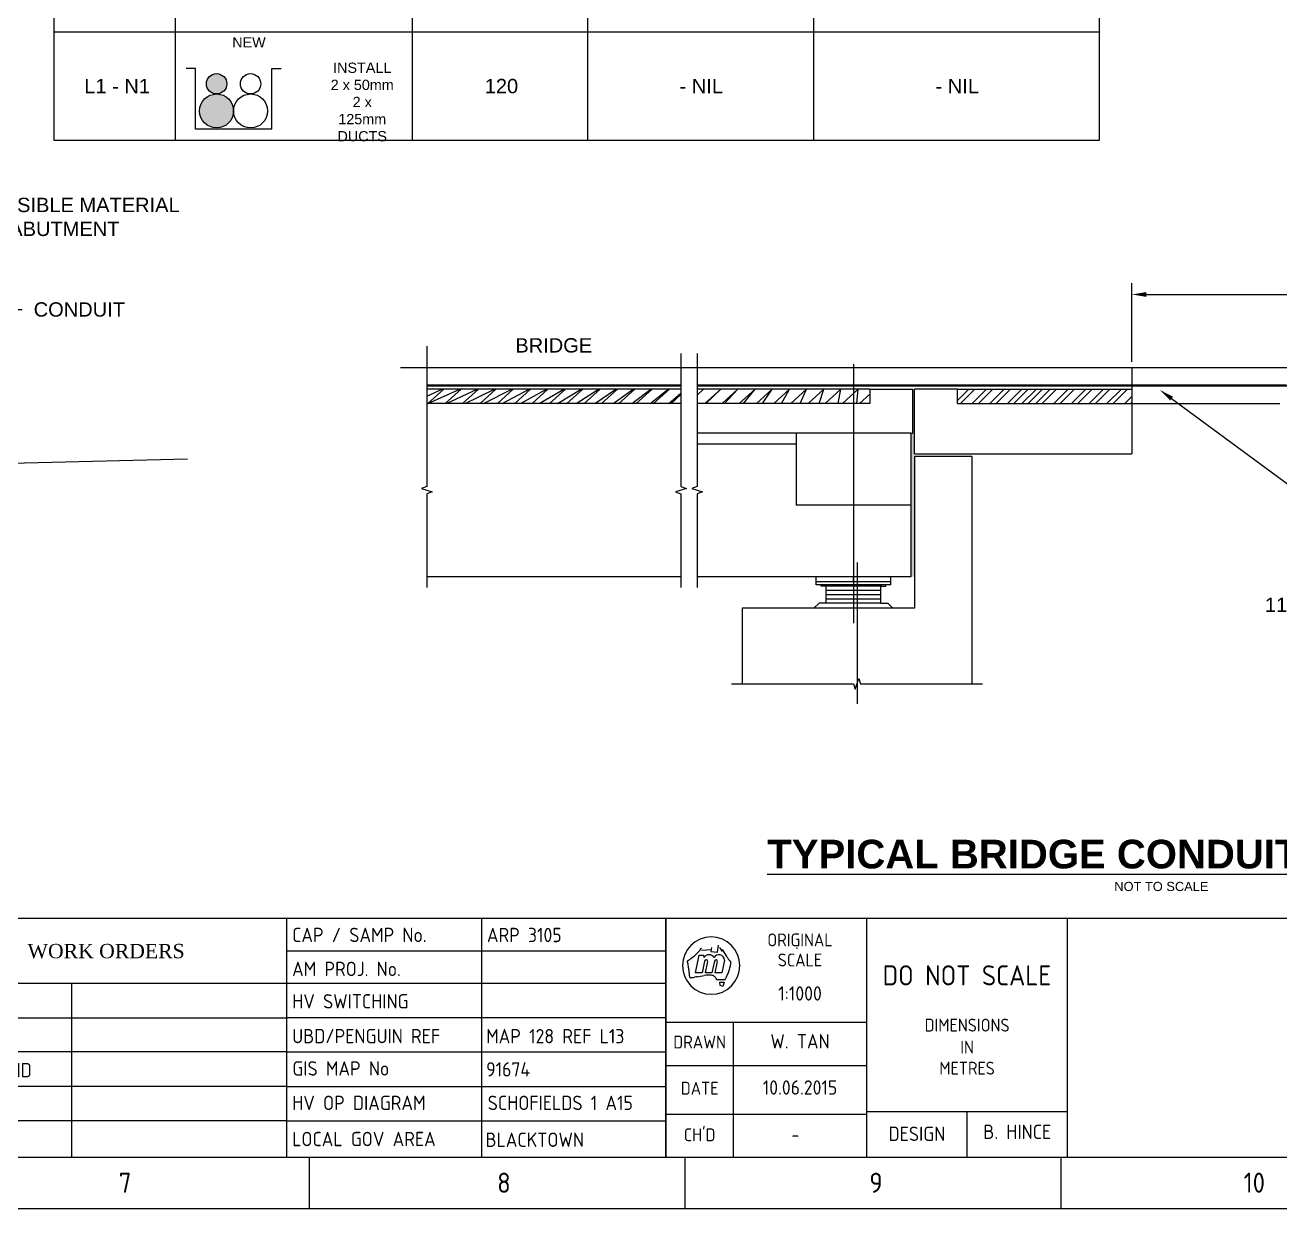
# Paper-space layout 'SHEET (5)' of a CAD drawing. Header units: metres. Extents: x -9 to 1337, y -9 to 581.
# Drawn here: x 423.6 to 642.3, y -5.4 to 200.9 of the extents above; entities that cross this region are included whole.
import ezdxf
from ezdxf import colors
from ezdxf.entities.mleader import LeaderData, LeaderLine
from ezdxf.enums import TextEntityAlignment as Align
from ezdxf.math import Vec2, Vec3

# ---------------------------------------------------------------- set-up
doc = ezdxf.new("R2010")
doc.units = ezdxf.units.M
doc.linetypes.add('IE Trench LV', pattern=[6.5, 5, -1.5])
doc.layers.get('0').update_dxf_attribs({"color": 6})
doc.layers.add('Notes', color=7, linetype='Continuous')
doc.styles.add('iecARIAL', font='arial.ttf', dxfattribs={"height": 2})
doc.styles.add('iecISOCP', font='isocp.shx')
doc.styles.add('iecTimesNewRoman', font='times.ttf')
doc.styles.get("Standard").update_dxf_attribs({"font": 'arial.ttf'})
doc.dimstyles.get("Standard").update_dxf_attribs({"dimtxt": 0.18, "dimasz": 0.18, "dimexe": 0.18, "dimexo": 0.0625, "dimgap": 0.09, "dimtad": 0, "dimtih": 1, "dimtoh": 1, "dimdec": 4, "dimzin": 0, "dimdsep": 46, "dimtxsty": 'Standard', "dimcen": 0.09, "dimadec": 0, "dimazin": 0, "dimtfac": 1, "dimtdec": 4, "dimtofl": 0, "dimtmove": 0, "dimatfit": 3, "dimfxl": 1, "dimtolj": 1, "dimtzin": 0, "dimarcsym": 0})

# ---------------------------------------------------------------- blocks, each defined once
blk = doc.blocks.new('A1_FRAME_TITLE')
at = {"layer": 'Notes', "color": 3, "linetype": 'Continuous'}
for p, q in [((478.24, 47.62), (478.24, 5.97)), ((544.37, 47.62), (544.37, 5.97)), ((544.37, 41.97), (544.37, 5.97))]:
    blk.add_line(p, q, dxfattribs=at)
at = {"layer": 'Notes', "color": 7}
for p, q in [((512.26, 47.62), (512.26, 5.97)), ((478.24, 41.97), (544.37, 41.97)), ((550.56, 42.05), (552.33, 42.16)), ((552.33, 42.52), (552.22, 41.82)), ((552.22, 41.82), (553.35, 41.71)), ((553.35, 41.71), (553.55, 42.96)), ((554.18, 42.18), (555.01, 40.9)), ((567.1, 42.48), (567.3, 42.44)), ((549.56, 38.09), (550.17, 41.17)), ((550.17, 41.17), (550.92, 41.17)), ((551.11, 40.17), (550.7, 38.09)), ((550.92, 41.17), (550.97, 40.77)), ((551.27, 38.09), (551.66, 40.06)), ((552.83, 40.17), (552.41, 38.09)), ((552.98, 38.09), (553.37, 40.06)), ((554.57, 40.35), (554.12, 38.09)), ((550.7, 38.09), (549.56, 38.09)), ((552.41, 38.09), (551.27, 38.09)), ((554.12, 38.09), (552.98, 38.09)), ((332.81, 36.33), (478.24, 36.33)), ((440.78, 36.33), (440.78, 5.97)), ((478.24, 36.33), (544.37, 36.33)), ((554.62, 36.89), (553.22, 36.97)), ((553.22, 36.97), (554.62, 36.89)), ((554.62, 36.89), (553.22, 36.97)), ((553.85, 35.89), (553.78, 36.47)), ((553.78, 36.47), (554.51, 36.47)), ((554.3, 35.74), (553.85, 35.89)), ((554.51, 36.47), (554.3, 35.74)), ((332.78, 30.28), (478.24, 30.28)), ((478.24, 30.33), (544.37, 30.33)), ((556.15, 5.97), (556.15, 29.54)), ((478.24, 24.33), (332.78, 24.33)), ((478.24, 24.33), (544.37, 24.33)), ((544.37, 21.97), (579.37, 21.97)), ((478.24, 18.33), (332.78, 18.33)), ((478.24, 18.33), (544.37, 18.33)), ((544.37, 13.47), (579.37, 13.47)), ((596.87, 5.97), (596.87, 13.97)), ((478.24, 12.33), (332.78, 12.33)), ((478.24, 12.33), (544.37, 12.33))]:
    blk.add_line(p, q, dxfattribs=at)
at = {"layer": 'Notes', "color": 3}
for p, q in [((544.37, 5.97), (544.37, 47.62)), ((579.37, 5.97), (579.37, 47.62)), ((614.37, 5.97), (614.37, 47.62)), ((579.37, 13.97), (614.37, 13.97))]:
    blk.add_line(p, q, dxfattribs=at)
at = {"layer": 'Notes', "color": 7, "linetype": 'Continuous'}
blk.add_line((544.37, 29.54), (579.37, 29.54), dxfattribs=at)
at = {"layer": 'Notes', "linetype": 'Continuous'}
for p, q in [((482.19, 5.97), (482.19, -3.03)), ((547.7, 5.97), (547.7, -3.03)), ((613.21, 5.97), (613.21, -3.03))]:
    blk.add_line(p, q, dxfattribs=at)
at = {"layer": 'Notes', "color": 3, "linetype": 'Continuous', "flags": 128}
for points in [[(123.8, 47.62), (824.37, 47.62)], [(123.8, 5.97), (824.37, 5.97)]]:
    blk.add_lwpolyline(points, dxfattribs=at)
at = {"layer": 'Notes', "color": 7}
for centre, radius, start, end in [((552.27, 39.37), 5, 0, 180), ((545.21, 46.16), 6.54, 313.7309, 319.3045), ((545.21, 46.16), 6.54, 319.3047, 324.8782), ((578.7, 57.06), 28.87, 210.1483, 211.8601), ((552.27, 39.37), 5, 180, 0), ((542.41, 49.09), 10.59, 302.5841, 308.1576), ((527.29, 35.61), 21.32, 10.3053, 12.3306), ((527.29, 35.61), 21.32, 8.2795, 10.3048), ((542.41, 49.09), 10.59, 308.157, 313.7305), ((551.87, 40.21), 1.06, 31.7884, 148.2116), ((551.39, 40.11), 0.28, 348.6911, 168.6911), ((553.61, 40.3), 0.961, 2.5982, 150.8098), ((553.1, 40.11), 0.28, 348.6911, 168.6911), ((477.01, -10.21), 93.25, 33.1096, 33.2341), ((558.55, 42.96), 4.09, 213.1151, 222.4146), ((542.7, 42.48), 13.29, 341.8901, 347.8434), ((555.89, 40.53), 0.484, 222.42, 236.4422), ((556.07, 40.81), 0.815, 236.4359, 244.7422), ((553.96, 40.06), 1.76, 347.8434, 354.1409), ((554.11, 40.04), 1.61, 354.1436, 1.0342), ((528.59, 35.8), 20.01, 6.2539, 8.2792), ((528.59, 35.8), 20.01, 4.2291, 6.2543), ((548.72, 39.42), 2.15, 265.1734, 270.0504), ((548.72, 39.51), 2.24, 270.0438, 274.7322), ((548.65, 40.42), 3.15, 274.7358, 283.0812), ((550.47, 32.55), 4.93, 97.7419, 103.0814), ((546.76, 59.88), 22.65, 277.7418, 280.8825), ((551.91, 33.09), 4.63, 85.4613, 100.8824), ((552.2, 36.78), 0.924, 46.5875, 85.4612), ((551.36, 35.89), 2.16, 30.1885, 46.5879), ((548.02, 40.74), 7.69, 331.5942, 341.8897), ((554.13, 37.45), 0.75, 311.6083, 321.0792), ((554.18, 37.41), 0.675, 321.0838, 331.5982)]:
    blk.add_arc(centre, radius, start, end, dxfattribs=at)
blk.add_attdef('DRAFT_NUM', (29.9, 23.29), '', height=2.5, rotation=90)
at = {"layer": 'Notes', "color": 7, "style": 'iecISOCP'}
for s, height, p in [('CAP / SAMP No.', 2.5, (479.24, 43.47)), ('AM PROJ. No.', 2.5, (479.24, 37.55)), ('HV SWITCHING', 2.5, (479.24, 31.9)), ('UBD/PENGUIN REF', 2.5, (479.24, 25.84)), ('UNDERGROUND', 2.5, (413.12, 19.9)), ('GIS MAP No', 2.5, (479.29, 20.2)), ('HV OP DIAGRAM', 2.5, (479.24, 14.2)), ('LOCAL GOV AREA', 2.5, (479.24, 7.9)), ('7', 3.5, (449.03, -0.22)), ('8', 3.5, (514.97, -0.22)), ('9', 3.5, (579.84, -0.22)), ('10', 3.5, (645.06, -0.2))]:
    blk.add_text(s, height=height, dxfattribs=at).set_placement(p)
for s, height, p in [('ORIGINAL', 2.24, (567.74, 42.73)), ('SCALE', 2.24, (567.74, 39.23)), ('DIMENSIONS', 2.24, (596.87, 27.88)), ('DRAWN', 2.24, (550.26, 24.93)), ('IN', 2.24, (596.87, 24.04)), ('METRES', 2.24, (596.87, 20.38)), ('DATE', 2.24, (550.26, 16.88)), ("CH'D", 2.24, (550.26, 8.77)), ('DESIGN', 2.5, (588.12, 8.81)), ('-', 2.24, (566.96, 8.77))]:
    blk.add_text(s, height=height, dxfattribs=at).set_placement(p, align=Align.CENTER)
at = {"layer": 'Notes', "style": 'iecTimesNewRoman'}
blk.add_text('WORK ORDERS', height=2.5, dxfattribs=at).set_placement((433.13, 40.66))
at = {"layer": 'Notes', "insert": (596.84, 37.67), "char_height": 3.5, "width": 29.1, "attachment_point": 5, "style": 'iecISOCP'}
blk.add_mtext('DO NOT SCALE', dxfattribs=at)
at = {"layer": 'Notes', "color": 7, "style": 'iecISOCP', "flags": 8}
blk.add_attdef('VERSION_NO', text='', height=2.5, rotation=90, dxfattribs=at).set_placement((302.04, 43.81), align=Align.MIDDLE_CENTER)
at = {"layer": 'Notes', "color": 7, "style": 'iecISOCP'}
for tag, p in [('CAP_NO', (513.19, 43.46)), ('IE_NUM', (513.05, 37.81)), ('REF_No_1', (335.24, 32.31)), ('REF_1', (362.52, 32.31)), ('GEN_WO', (441.71, 31.76)), ('HV_SWITCH', (513.46, 32.16)), ('REF_No_2', (335.24, 26.31)), ('REF_2', (362.52, 26.31)), ('OH_WO', (441.71, 25.81)), ('UBD_REF', (513.05, 25.83)), ('REF_No_3', (335.24, 20.31)), ('REF_3', (362.52, 20.31)), ('UG_WO', (441.71, 20.05)), ('GIS_MAP_No', (513.05, 20.04)), ('REF_No_4', (335.24, 14.31)), ('REF_4', (362.52, 14.31)), ('SUB_WO', (441.71, 13.81)), ('HV_OP_DIAG', (513.33, 14.2)), ('LGA', (512.95, 7.78))]:
    blk.add_attdef(tag, p, '', height=2.5, dxfattribs=at)
at = {"layer": 'Notes', "style": 'iecISOCP'}
for tag, p in [('T1', (684.37, 39.47)), ('T2', (684.37, 34.35)), ('T3', (684.37, 28.92)), ('T4', (684.37, 23.66)), ('T5', (684.37, 18.23)), ('T6', (684.37, 12.97))]:
    blk.add_attdef(tag, text='', height=3.5, dxfattribs=at).set_placement(p, align=Align.CENTER)
at = {"layer": 'Notes', "color": 7, "style": 'iecISOCP'}
for tag, p in [('scale', (567.76, 33.27)), ('DRAWN', (567.76, 24.93)), ('DATE', (567.76, 16.88)), ('DESIGN', (605.62, 9.15))]:
    blk.add_attdef(tag, text='', height=2.5, dxfattribs=at).set_placement(p, align=Align.CENTER)
at = {"layer": 'Notes', "color": 4, "style": 'iecISOCP'}
blk.add_attdef('NUM', text='', height=7, dxfattribs=at).set_placement((792.37, 20.12), align=Align.MIDDLE_CENTER)
at = {"layer": 'Notes', "color": 1, "style": 'iecISOCP'}
blk.add_attdef('REV', text='', height=5, dxfattribs=at).set_placement((820.05, 17.1), align=Align.CENTER)
at = {"layer": 'Notes', "color": 7, "style": 'iecISOCP'}
for tag, p in [('NS', (790.71, 8.12)), ('SHTS', (805.41, 8.12))]:
    blk.add_attdef(tag, text='', height=2.5, dxfattribs=at).set_placement(p, align=Align.MIDDLE)
at = {"layer": 'Notes', "style": 'iecISOCP'}
blk.add_attdef('ExportID', (9.08, 2.39), '', height=2.5, dxfattribs=at)
at = {"layer": 'Notes', "style": 'iecISOCP', "flags": 1}
for tag, p in [('ProjectType', (14.17, -26.8)), ('ProjectNumber', (23.56, -26.82)), ('DrawingNumber', (35.51, -26.8)), ('ProjectDescription', (47.56, -26.83)), ('ExportDate', (60.28, -26.79)), ('ExportUserName', (69.15, -26.8)), ('DesignerCompanyName', (81.48, -26.79)), ('ExportAreaOfInterest', (97.1, -26.81)), ('GIS_SUCCESS', (112, -26.78)), ('CAD_SUCCESS', (121.79, -26.78)), ('DEPOTCODE', (132.11, -26.88)), ('ExportCategories', (140.08, -26.8)), ('Comments', (154.38, -26.88))]:
    blk.add_attdef(tag, p, '', height=1, dxfattribs=at)
blk = doc.blocks.new('BEARING_480-380-157H_VIEW2')
at = {"color": 0, "linetype": 'ByBlock'}
for p, q in [((-0.26, 0.184), (0.26, 0.184)), ((-0.26, 0.164), (-0.26, 0.184)), ((0.26, 0.164), (0.26, 0.184)), ((-0.26, 0.164), (0.26, 0.164)), ((-0.225, 0.154), (-0.225, 0.164)), ((-0.195, 0.154), (-0.225, 0.154)), ((-0.195, 0.154), (-0.195, 0.164)), ((-0.19, 0.164), (0.19, 0.164)), ((-0.19, 0.035), (-0.19, 0.164)), ((-0.19, 0.153), (0.19, 0.153)), ((-0.19, 0.123), (0.19, 0.123)), ((-0.19, 0.093), (0.19, 0.093)), ((0.19, 0.035), (0.19, 0.164)), ((0.195, 0.154), (0.195, 0.164)), ((0.195, 0.154), (0.225, 0.154)), ((0.225, 0.154), (0.225, 0.164)), ((-0.19, 0.063), (0.19, 0.063)), ((-0.19, 0.035), (0.19, 0.035))]:
    blk.add_line(p, q, dxfattribs=at)
for p, q in [((0, 0.184), (0, 0.219)), ((0, 0.035), (0, 0))]:
    blk.add_line(p, q)
blk = doc.blocks.new('*D294')
at = {"layer": 'Defpoints', "color": 0, "transparency": 16777216}
for p in [(772.71, 153.94), (616.51, 141.19), (772.71, 141.19)]:
    blk.add_point(p, dxfattribs=at)
at = {"layer": 'Notes', "color": 0, "lineweight": -2, "transparency": 16777216}
for p, q in [((616.51, 142.19), (616.51, 155.94)), ((772.71, 142.19), (772.71, 155.94)), ((619.01, 153.94), (770.21, 153.94))]:
    blk.add_line(p, q, dxfattribs=at)
at = {"layer": 'Notes', "color": 0, "transparency": 16777216}
for points in [[(619.01, 154.36), (619.01, 153.52), (616.51, 153.94)], [(770.21, 154.36), (770.21, 153.52), (772.71, 153.94)]]:
    blk.add_solid(points, dxfattribs=at)
at = {"layer": 'Notes', "color": 0, "transparency": 16777216, "insert": (694.61, 155.72), "char_height": 2.5, "attachment_point": 5}
blk.add_mtext('\\A1;10000mm', dxfattribs=at)

psp = doc.layouts.new('SHEET (5)')

# ---------------------------------------------------------------- hatches: boundary and pattern name
at = {"layer": 'Notes'}
h = psp.add_hatch(color=256, dxfattribs=at)
h.dxf.hatch_style = 1
h.paths.add_polyline_path([(455.22387, 190.65742, 1), (458.77605, 190.65742, 1)])
h = psp.add_hatch(color=256, dxfattribs=at)
h.dxf.hatch_style = 1
h.paths.add_polyline_path([(454.03981, 185.92118, 1), (459.96011, 185.92118, 1)])
h = psp.add_hatch(dxfattribs=at)
h.set_pattern_fill('STEEL', color=256, scale=17.5, angle=67.9329019)
h.set_pattern_definition([(45.0000000057, (142280720.422, -66022566.3032), (-1.546796084, 1.546796083692), []), (45.0000000057, (142280720.422, -66022565.2094), (-1.546796084, 1.546796083692), [])])
h.paths.add_polyline_path([(493.65098, 137.43695), (537.92186, 137.43694), (537.92186, 134.93694), (493.65098, 134.93695)])
h = psp.add_hatch(dxfattribs=at)
h.set_pattern_fill('STEEL', color=256, scale=17.5, angle=67.9329019)
h.set_pattern_definition([(45.0000000057, (142280687.487, -66022566.3032), (-1.546796084, 1.546796083692), []), (45.0000000057, (142280687.487, -66022565.2094), (-1.546796084, 1.546796083692), [])])
h.paths.add_polyline_path([(540.73656, 137.43695), (570.85692, 137.43694), (570.85692, 134.93694), (540.73656, 134.93695)])
h = psp.add_hatch(color=256, dxfattribs=at)
h.dxf.hatch_style = 1
h.paths.add_polyline_path([(577.9819, 104.7449), (578.60692, 104.7449), (578.60692, 137.43694), (578.35692, 137.43694), (578.35692, 129.7449), (577.9819, 129.7449)])

# ---------------------------------------------------------------- linework, layer by layer
for p, q in [((428.62295, 270.09105), (428.62295, 180.84588)), ((449.79551, 270.09105), (449.79551, 180.84588)), ((491.06238, 270.09105), (491.06238, 180.84588)), ((521.66371, 270.09105), (521.66371, 180.84588)), ((561.0349, 270.09105), (561.0349, 180.84588)), ((610.89077, 180.84588), (610.89077, 270.09105)), ((428.62295, 199.73324), (610.84703, 199.73324)), ((428.62295, 199.73324), (610.97677, 199.73324)), ((428.62295, 199.73324), (610.84703, 199.73324)), ((428.62295, 180.84588), (610.89077, 180.84588)), ((705.11639, 141.18695), (489.0214, 141.18694)), ((537.92186, 141.18695), (493.65098, 141.18694)), ((586.10692, 141.18695), (540.73656, 141.18695)), ((567.9819, 141.79067), (567.98184, 96.65377)), ((597.50767, 141.18695), (586.10692, 141.18695)), ((616.51415, 141.18695), (599.71762, 141.18695)), ((616.51415, 141.18695), (616.51415, 126.18694)), ((616.51416, 138.06195), (642.76415, 138.06195)), ((537.92186, 137.43694), (493.65098, 137.43695)), ((570.85692, 137.43694), (540.73656, 137.43695)), ((570.85692, 137.43694), (570.85692, 134.93694)), ((570.85692, 137.43694), (578.35692, 137.43694)), ((578.35692, 129.7449), (578.35692, 137.43694)), ((578.60692, 126.18694), (578.60692, 137.43694)), ((586.10692, 137.43694), (578.60692, 137.43694)), ((586.10692, 137.43694), (597.50767, 137.43694)), ((586.10692, 134.93694), (586.10692, 137.43694)), ((586.10692, 135.48134), (588.06252, 137.43694)), ((586.65627, 134.93694), (589.15627, 137.43694)), ((588.65611, 134.93694), (591.15611, 137.43694)), ((589.74986, 134.93694), (592.24986, 137.43694)), ((591.7497, 134.93694), (594.2497, 137.43694)), ((592.84345, 134.93694), (595.34345, 137.43694)), ((594.8433, 134.93694), (597.3433, 137.43694)), ((595.93705, 134.93694), (598.43705, 137.43694)), ((597.35481, 134.93694), (599.85481, 137.43694)), ((597.50767, 137.43694), (616.51415, 137.43694)), ((598.44856, 134.93694), (600.94856, 137.43694)), ((599.79415, 134.93694), (602.29415, 137.43694)), ((600.8879, 134.93694), (603.3879, 137.43694)), ((602.88774, 134.93694), (605.38774, 137.43694)), ((603.98149, 134.93694), (606.48149, 137.43694)), ((605.98133, 134.93694), (608.48133, 137.43694)), ((607.07508, 134.93694), (609.57508, 137.43694)), ((609.07492, 134.93694), (611.57492, 137.43694)), ((610.16867, 134.93694), (612.66867, 137.43694)), ((612.16852, 134.93694), (614.66852, 137.43694)), ((613.26227, 134.93694), (615.76227, 137.43694)), ((615.26211, 134.93694), (616.51415, 136.18899)), ((537.92187, 134.93694), (493.65098, 134.93695)), ((570.85692, 134.93694), (540.73656, 134.93695)), ((586.10692, 134.93694), (597.50767, 134.93694)), ((597.50767, 134.93694), (616.51415, 134.93694)), ((616.35586, 134.93694), (616.51415, 135.09524)), ((616.51415, 134.93694), (642.30212, 134.93694)), ((557.9819, 129.7449), (540.73656, 129.7449)), ((577.9819, 129.7449), (557.9819, 129.7449)), ((557.9819, 129.7449), (557.9819, 117.2449)), ((577.9819, 129.7449), (577.9819, 104.7449)), ((577.9819, 129.7449), (577.98191, 117.2449)), ((577.9819, 129.7449), (578.35692, 129.7449)), ((557.9819, 127.8699), (540.73656, 127.8699)), ((276.83214, 120.92731), (451.90695, 125.30287)), ((578.60692, 125.68694), (578.6069, 99.2699)), ((578.60692, 126.18694), (597.50767, 126.18694)), ((588.60692, 125.68694), (578.60692, 125.68694)), ((588.60692, 125.68694), (588.60689, 86.10475)), ((597.50767, 126.18694), (616.51415, 126.18694)), ((577.98191, 117.2449), (557.9819, 117.2449)), ((568.6069, 107.20655), (568.60682, 82.58174)), ((537.92186, 104.7449), (493.65098, 104.7449)), ((577.9819, 104.7449), (540.73656, 104.7449)), ((561.48184, 103.86991), (561.48184, 104.7449)), ((574.48184, 103.88846), (574.48184, 104.7449)), ((548.6069, 99.26992), (548.60689, 86.10475)), ((578.6069, 99.2699), (548.6069, 99.26992)), ((561.98183, 100.14491), (561.10684, 99.26991)), ((563.23183, 100.14491), (561.98183, 100.14491)), ((572.73183, 100.1449), (573.98183, 100.1449)), ((573.98183, 100.14491), (574.85684, 99.2699))]:
    psp.add_line(p, q, dxfattribs=at)
at = {"layer": 'Notes', "color": 3, "linetype": 'Continuous'}
psp.add_lwpolyline([(-9.08156, 581.00396), (824.27082, 581.00396), (824.27082, -5.41686), (-9.08156, -5.41686)], close=True, dxfattribs=at)
at = {"layer": 'Notes', "flags": 128}
for points in [[(453.32454, 182.76105), (453.32454, 193.3127), (451.68288, 193.3127)], [(466.59568, 182.76105), (466.59568, 193.3127), (468.23734, 193.3127)], [(466.59568, 182.76105), (453.32454, 182.76105)]]:
    psp.add_lwpolyline(points, dxfattribs=at)
at = {"layer": 'Notes'}
for points in [[(493.65098, 144.94694), (493.65098, 120.46592), (492.71348, 120.15342), (494.58848, 119.52842), (493.65098, 119.21592), (493.65098, 102.8699)], [(537.92187, 143.68434), (537.92186, 120.46592), (538.85936, 120.15342), (536.98436, 119.52842), (537.92186, 119.21592), (537.92186, 102.8699)], [(540.73656, 143.68434), (540.73656, 120.46592), (539.79906, 120.15342), (541.67406, 119.52842), (540.73656, 119.21592), (540.73656, 102.8699)], [(546.73189, 86.10475), (567.98189, 86.10475), (568.29439, 85.16725), (568.91939, 87.04225), (569.23189, 86.10475), (590.48189, 86.10475)]]:
    psp.add_lwpolyline(points, dxfattribs=at)
at = {"layer": 'Notes', "ltscale": 5, "const_width": 0.39062}
for points in [[(537.92186, 138.06195), (493.65098, 138.06195)], [(616.51416, 138.06195), (597.50767, 138.06195)]]:
    psp.add_lwpolyline(points, dxfattribs=at)
at = {"layer": 'Notes', "ltscale": 0.5, "const_width": 0.39062}
psp.add_lwpolyline([(597.50767, 138.06195), (540.73656, 138.06194)], dxfattribs=at)
at = {"layer": 'Notes', "const_width": 0.4}
psp.add_lwpolyline([(616.51416, 138.06195), (642.76416, 138.06195, -0.021820074), (652.74513, 137.62617), (705.11639, 133.04427)], format="xyb", dxfattribs=at)
at = {"layer": 'Notes'}
for centre, radius in [((456.99996, 190.65742), 1.77609), ((462.92026, 190.65742), 1.77609), ((456.99996, 185.92118), 2.96015), ((462.92026, 185.92118), 2.96015)]:
    psp.add_circle(centre, radius, dxfattribs=at)

# ---------------------------------------------------------------- block references
ref = psp.add_blockref('A1_FRAME_TITLE', (-9.08156, -2.38995))
ref.add_attrib('DESIGN', 'B. HINCE', dxfattribs={"layer": 'Notes', "color": 7, "height": 2.5, "style": 'iecISOCP'}).set_placement((596.53506, 6.76457), align=Align.CENTER)
ref.add_attrib('DRAWN', 'W. TAN', dxfattribs={"layer": 'Notes', "color": 7, "height": 2.5, "style": 'iecISOCP'}).set_placement((558.67462, 22.54063), align=Align.CENTER)
ref.add_attrib('DATE', '10.06.2015', dxfattribs={"layer": 'Notes', "color": 7, "height": 2.5, "style": 'iecISOCP'}).set_placement((558.67462, 14.49038), align=Align.CENTER)
ref.add_attrib('scale', '1:1000', dxfattribs={"layer": 'Notes', "color": 7, "height": 2.5, "style": 'iecISOCP'}).set_placement((558.67462, 30.87886), align=Align.CENTER)
ref.add_attrib('CAP_NO', 'ARP 3105', (504.10618, 41.06707), dxfattribs={"layer": 'Notes', "color": 7, "height": 2.5, "style": 'iecISOCP'})
ref.add_attrib('UBD_REF', 'MAP 128 REF L13', (503.96843, 23.43779), dxfattribs={"layer": 'Notes', "color": 7, "height": 2.5, "style": 'iecISOCP'})
ref.add_attrib('GIS_MAP_No', '91674', (503.96843, 17.65318), dxfattribs={"layer": 'Notes', "color": 7, "height": 2.5, "style": 'iecISOCP'})
ref.add_attrib('HV_OP_DIAG', 'SCHOFIELDS 1 A15', (504.24493, 11.80914), dxfattribs={"layer": 'Notes', "color": 7, "height": 2.5, "style": 'iecISOCP'})
ref.add_attrib('LGA', 'BLACKTOWN', (503.86383, 5.38746), dxfattribs={"layer": 'Notes', "color": 7, "height": 2.5, "style": 'iecISOCP'})
at = {"layer": 'Notes', "xscale": -25, "yscale": 25, "zscale": 25, "rotation": 359.9999538346046}
psp.add_blockref('BEARING_480-380-157H_VIEW2', (567.98183, 99.2699), dxfattribs=at)

# ---------------------------------------------------------------- texts
at = {"layer": 'Notes'}
psp.add_text('NEW', height=1.79, dxfattribs=at).set_placement((462.63372, 198.77518), align=Align.TOP_CENTER)
at = {"layer": 'Notes', "linetype": 'IE Trench LV', "insert": (482.3763, 194.35143), "char_height": 1.79, "width": 12.2255535, "attachment_point": 2}
psp.add_mtext('INSTALL\\P2 x 50mm\\P2 x 125mm DUCTS', dxfattribs=at)
at = {"layer": 'Notes', "char_height": 2.5, "attachment_point": 1}
for s, insert, width in [('\\pi5.3083;{\\C7;L1 - N1}', (428.62295, 191.5126), 21.1725603), ('\\pi12.661;{\\C7;120}', (491.06238, 191.5126), 30.6013355), ('\\pi16.019;{\\C7;- NIL}', (521.66371, 191.5126), 39.3711838), ('\\pi21.261;{\\C7;- NIL}', (561.0349, 191.5126), 49.8558719)]:
    psp.add_mtext(s, dxfattribs=dict(at, insert=insert, width=width))
at = {"layer": 'Notes', "insert": (509.05888, 146.32565), "char_height": 2.5, "attachment_point": 1, "style": 'iecARIAL'}
psp.add_mtext_dynamic_manual_height_columns('BRIDGE', width=13.2275921, gutter_width=10, heights=[0], dxfattribs=at)
at = {"layer": 'Notes', "attachment_point": 5}
for s, width, insert, char_height in [('{\\fArial|b1|i0|c0|p34;\\LTYPICAL BRIDGE CONDUIT TRANSITION }', 136.8610505, (621.64467, 56.38084), 5), ('NOT TO SCALE', 29.0002965, (621.64467, 50.76495), 1.6)]:
    psp.add_mtext_dynamic_manual_height_columns(s, width=width, gutter_width=4, heights=[0], dxfattribs=dict(at, insert=insert, char_height=char_height))

# ---------------------------------------------------------------- dimensions: what is measured, and where the dimension line sits
at = {"layer": 'Notes'}
dim = psp.add_aligned_dim(p1=(616.51415, 141.18695), p2=(772.71284, 141.18695), distance=12.75338, text='10000mm', dimstyle='Standard', override={"dimtxt": 2.5, "dimasz": 2.5, "dimexe": 2, "dimexo": 1, "dimgap": 0.5, "dimtad": 1, "dimtih": 0, "dimfxl": 1.25}, dxfattribs=at)
dim.commit()
dim.dimension.update_dxf_attribs({"geometry": '*D294', "text_midpoint": (694.6135, 155.71676)})

# ---------------------------------------------------------------- next in the draw order: leaders
ml = psp.add_multileader_mtext('Standard', dxfattribs=at)
ml.set_content('CONDUIT', color=256)
ml.set_leader_properties()
ml.build(insert=Vec2(0, 0))
ml.multileader.update_dxf_attribs({"has_text_frame": 1, "dogleg_length": 4, "arrow_head_size": 2.5})
ctx = ml.context
ctx.base_point, ctx.char_height, ctx.arrow_head_size, ctx.plane_origin = Vec3(423.12179, 151.30773), 2.5, 2.5, Vec3(462.8698, 157.47712)
notes = []
notes.append((ctx, [(0, (1, 1, 0), (419.12179, 151.30773), (1, 0), 4, [(0, [(407.51283, 133.49626)], 0, [])])]))
ctx.mtext.insert, ctx.mtext.width, ctx.mtext.flow_direction = Vec3(425.12179, 152.57905), 9.5423943, 5
ctx.mtext.has_bg_fill, ctx.mtext.bg_color, ctx.mtext.bg_scale_factor, ctx.mtext.bg_transparency, ctx.mtext.use_window_bg_color = 1, -1027028792, 1.5, 0, 1
ml = psp.add_multileader_mtext('Standard', dxfattribs=at)
ml.set_content('11kV CONDUITS', color=256)
ml.set_leader_properties()
ml.build(insert=Vec2(0, 0))
ml.multileader.update_dxf_attribs({"has_text_frame": 1, "dogleg_length": 4, "arrow_head_size": 2.5})
ctx = ml.context
ctx.base_point, ctx.char_height, ctx.arrow_head_size, ctx.plane_origin = Vec3(637.68755, 99.82818), 2.5, 2.5, Vec3(689.25077, 104.68823)
notes.append((ctx, [(1, (1, 1, 0), (672.29396, 99.82818), (-1, 0), 4, [(0, [(621.42541, 137.27738)], 0, []), (1, [(691.93219, 133.56062)], 0, [])])]))
ctx.mtext.insert, ctx.mtext.width, ctx.mtext.flow_direction = Vec3(639.68755, 101.0995), 27.0116985, 5
ctx.mtext.has_bg_fill, ctx.mtext.bg_color, ctx.mtext.bg_scale_factor, ctx.mtext.bg_transparency, ctx.mtext.use_window_bg_color = 1, -1027028792, 1.5, 0, 1
for ctx, leaders in notes:
    for number, flags, end, landing, length, lines in leaders:
        leader = LeaderData()
        leader.index, (leader.has_last_leader_line, leader.has_dogleg_vector, leader.attachment_direction) = number, flags
        leader.last_leader_point, leader.dogleg_vector, leader.dogleg_length = Vec3(end), Vec3(landing), length
        for number, points, colour, breaks in lines:
            line = LeaderLine()
            line.index, line.vertices, line.color, line.breaks = number, Vec3.list(points), colors.encode_raw_color(colour), breaks
            leader.lines.append(line)
        ctx.leaders.append(leader)

# ---------------------------------------------------------------- next in the draw order: leaders
ml = psp.add_multileader_mtext('Standard', dxfattribs=at)
ml.set_content('20mm THICK COMPRESSIBLE MATERIAL AROUND CONDUIT AT ABUTMENT', color=256)
ml.set_leader_properties()
ml.build(insert=Vec2(0, 0))
ml.multileader.update_dxf_attribs({"has_text_frame": 1, "dogleg_length": 4, "arrow_head_size": 2.5})
ctx = ml.context
ctx.base_point, ctx.char_height, ctx.arrow_head_size, ctx.plane_origin = Vec3(380.4531, 169.52696), 2.5, 2.5, Vec3(416.76847, 192.26223)
notes = []
notes.append((ctx, [(0, (1, 1, 0), (376.4531, 169.52696), (1, 0), 4, [(0, [(335.81513, 136.8197)], 0, [])])]))
ctx.mtext.insert, ctx.mtext.width, ctx.mtext.flow_direction = Vec3(382.4531, 170.79828), 68.0178377, 5
ctx.mtext.has_bg_fill, ctx.mtext.bg_color, ctx.mtext.bg_scale_factor, ctx.mtext.bg_transparency, ctx.mtext.use_window_bg_color = 1, -1027028792, 1.5, 0, 1
for ctx, leaders in notes:
    for number, flags, end, landing, length, lines in leaders:
        leader = LeaderData()
        leader.index, (leader.has_last_leader_line, leader.has_dogleg_vector, leader.attachment_direction) = number, flags
        leader.last_leader_point, leader.dogleg_vector, leader.dogleg_length = Vec3(end), Vec3(landing), length
        for number, points, colour, breaks in lines:
            line = LeaderLine()
            line.index, line.vertices, line.color, line.breaks = number, Vec3.list(points), colors.encode_raw_color(colour), breaks
            leader.lines.append(line)
        ctx.leaders.append(leader)

doc.saveas('drawing.dxf')
